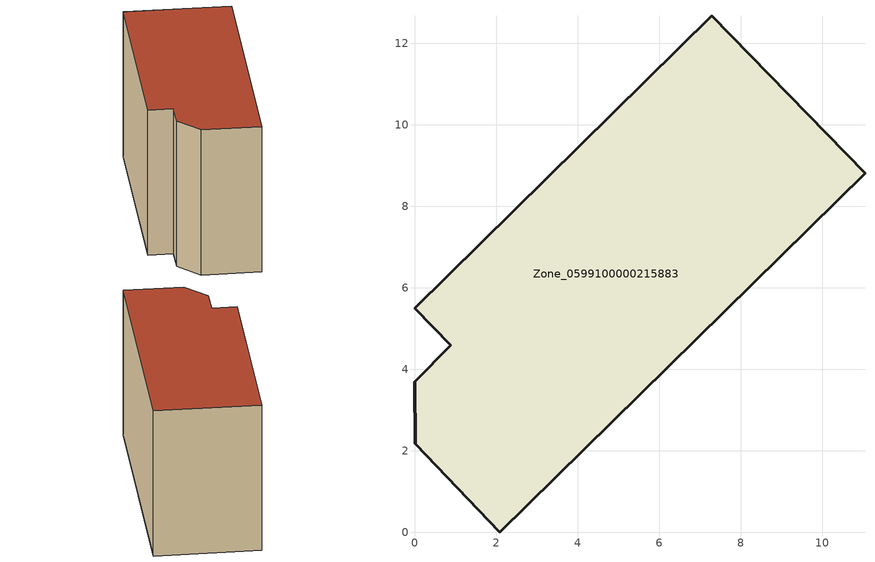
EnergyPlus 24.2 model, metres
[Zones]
Zone_0599100000215883
 floor ground (C_G): 7.3,12.68 11.05,8.81 2.09,0 0.01,2.18 0,3.69 0.89,4.59 0,5.5 z0
 wall outside (C_F): 0.89,4.59 0,3.69 0.01,2.18 2.09,0 11.05,8.81 7.3,12.68 0,5.5 0.89,4.59 z0:8.17
 roof outside (C_R): 7.3,12.68 0,5.5 0.89,4.59 0,3.69 0.01,2.18 2.09,0 11.05,8.81 z8.17
[BUILDING]
Pand.0599100000215883: North Axis=0; Terrain=City; Loads Convergence Tolerance Value=0.04; Temperature Convergence Tolerance Value=0.4; Solar Distribution=FullExterior; Maximum Number of Warmup Days=25; Minimum Number of Warmup Days=1
[Site:Location]
Rotterdam.The.Hague.AP_ZH_NLD Design_Conditions: Latitude=51.96; Longitude=4.45; Time Zone=1; Elevation=-4.5
[SITE:GROUNDTEMPERATURE:BUILDINGSURFACE]
18, 18, 18, 18, 18, 18, 18, 18, 18, 18, 18, 18
[MATERIAL] Thermal Absorptance=0.9; Solar Absorptance=0.7; Visible Absorptance=0.7
Name | Roughness | Thickness | Conductivity | Density | Specific Heat
G.TI.1975-1991 | MediumSmooth | 0.15 | 0.288461 | 540 | 1210
F.TI.1975-1991 | Rough | 0.3 | 0.230769 | 1920 | 840
R.TI.1975-1991 | MediumRough | 0.2 | 0.153846 | 1500 | 1000
[CONSTRUCTION]
C_G: G.TI.1975-1991
C_F: F.TI.1975-1991
C_R: R.TI.1975-1991
[ZONE]
Zone_0599100000215883: Type=1; Multiplier=1; Ceiling Height=Autocalculate; Volume=Autocalculate; Floor Area=autocalculate; Part of Total Floor Area=Yes
[ZONEINFILTRATION:DESIGNFLOWRATE]
Infil_Zone_0599100000215883: Zone or ZoneList or Space or SpaceList=Zone_0599100000215883; Schedule=AlwaysOn; Design Flow Rate Calculation Method=Flow/Area; Flow Rate per Floor Area=0.003; Constant Term Coefficient=1; Temperature Term Coefficient=0; Velocity Term Coefficient=0; Velocity Squared Term Coefficient=0
[HVACTEMPLATE:ZONE:IDEALLOADSAIRSYSTEM]
Zone_0599100000215883: Maximum Heating Supply Air Temperature=50; Minimum Cooling Supply Air Temperature=13; Maximum Heating Supply Air Humidity Ratio=0.0156; Minimum Cooling Supply Air Humidity Ratio=0.0077; Heating Limit=NoLimit; Cooling Limit=NoLimit; Dehumidification Control Type=ConstantSensibleHeatRatio; Cooling Sensible Heat Ratio=0.7; Dehumidification Setpoint=60; Humidification Control Type=None; Humidification Setpoint=30; Outdoor Air Method=None; Outdoor Air Flow Rate per Person=0.00944; Outdoor Air Flow Rate per Zone Floor Area=0; Outdoor Air Flow Rate per Zone=0; Demand Controlled Ventilation Type=None; Outdoor Air Economizer Type=NoEconomizer; Heat Recovery Type=None; Sensible Heat Recovery Effectiveness=0.7; Latent Heat Recovery Effectiveness=0.65
[ZONECONTROL:THERMOSTAT]
ThermostatControl_Zone_0599100000215883: Zone or ZoneList=Zone_0599100000215883; Control Type Schedule=DualSetpointControlType; Control 1=Thermostat_Zone_0599100000215883; Temperature Difference Between Cutout And Setpoint=0
[THERMOSTATSETPOINT:DUALSETPOINT]
Thermostat_Zone_0599100000215883: Heating Setpoint Temperature Schedule=HeatingSetpoint_Zone_0599100000215883; Cooling Setpoint Temperature Schedule=CoolingSetpoint_Zone_0599100000215883
[SCHEDULE:COMPACT]
HeatingSetpoint_Zone_0599100000215883: Through: 12/31, For: AllDays, Until: 24:00, 21
CoolingSetpoint_Zone_0599100000215883: Through: 12/31, For: AllDays, Until: 24:00, 24
DualSetpointControlType: Through: 12/31, For: AllDays, Until: 24:00, 4
AlwaysOn: Through: 12/31, For: AllDays, Until: 24:00, 1
